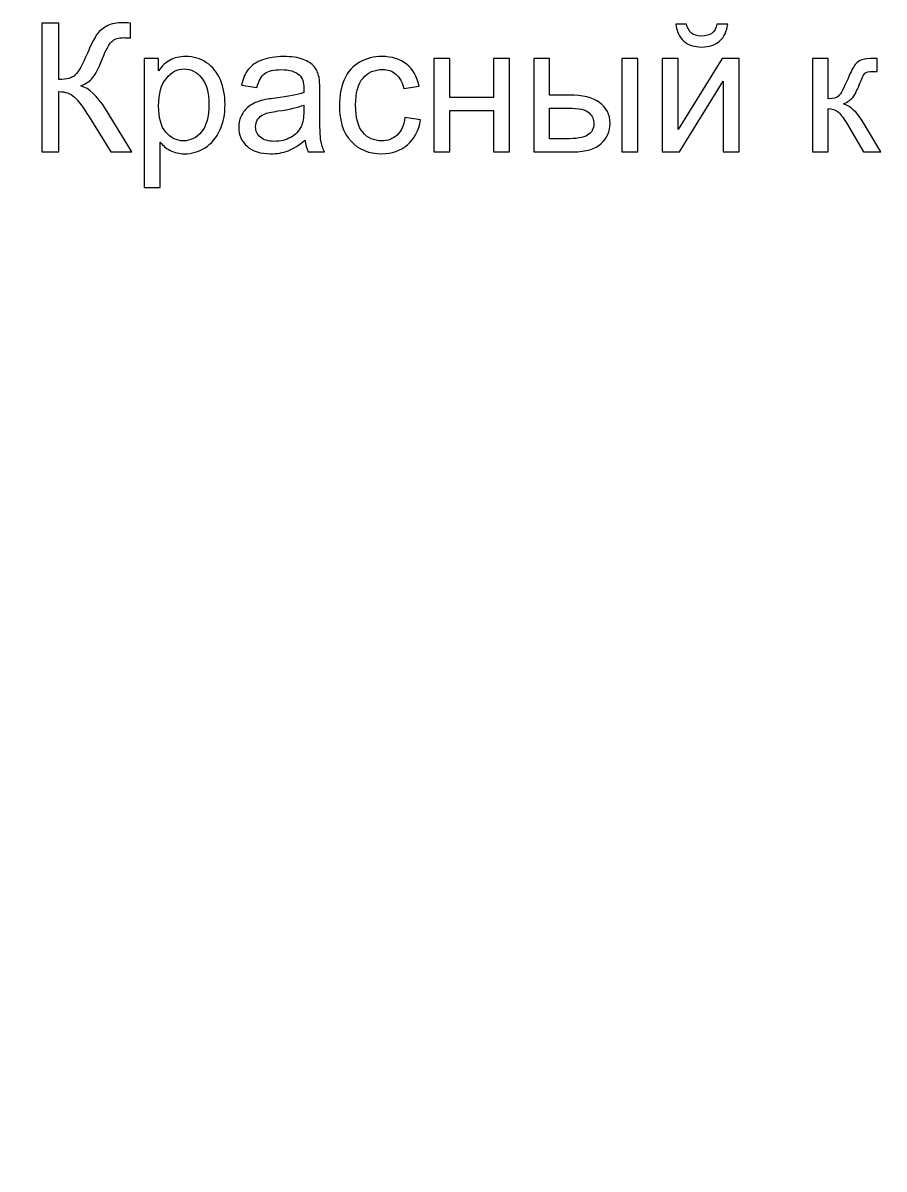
# Model space of a CAD drawing. Header units: millimetres. Extents: x -421 to 418, y -426 to 431.
# Drawn here: x -140 to -90.2, y 349.6 to 415.8 of the extents above; entities that cross this region are included whole.
import ezdxf

# ---------------------------------------------------------------- set-up
doc = ezdxf.new("R2010")
doc.units = ezdxf.units.MM
doc.header["$MEASUREMENT"] = 0
doc.layers.add('layer 1', color=7, linetype='Continuous')

msp = doc.modelspace()

# ---------------------------------------------------------------- linework, layer by layer
at = {"layer": 'layer 1', "color": 242}
for points, knots in [([(-138.8717, 415.8102), (-138.8717, 415.8102), (-137.8846, 415.8102), (-137.8846, 415.8102), (-137.8846, 415.8102), (-137.8846, 415.8102), (-137.8846, 412.5476), (-137.8846, 412.5476), (-137.8846, 412.5476), (-137.436, 412.5476), (-137.1191, 412.6359), (-136.9373, 412.8108), (-136.9373, 412.8108), (-136.7537, 412.9857), (-136.5217, 413.4048), (-136.2377, 414.0698), (-136.2377, 414.0698), (-136.0316, 414.5599), (-135.8619, 414.9045), (-135.7268, 415.1054), (-135.7268, 415.1054), (-135.5934, 415.308), (-135.403, 415.4777), (-135.1553, 415.6145), (-135.1553, 415.6145), (-134.9094, 415.7513), (-134.6358, 415.8206), (-134.3379, 415.8206), (-134.3379, 415.8206), (-133.9587, 415.8206), (-133.7595, 415.8171), (-133.7387, 415.8102), (-133.7387, 415.8102), (-133.7387, 415.8102), (-133.7387, 414.9582), (-133.7387, 414.9582), (-133.7387, 414.9582), (-133.7734, 414.9582), (-133.8392, 414.9599), (-133.9362, 414.9634), (-133.9362, 414.9634), (-134.0453, 414.9668), (-134.1111, 414.9686), (-134.1353, 414.9686), (-134.1353, 414.9686), (-134.4488, 414.9686), (-134.6825, 414.8924), (-134.8349, 414.74), (-134.8349, 414.74), (-134.9908, 414.5876), (-135.1674, 414.262), (-135.3683, 413.765), (-135.3683, 413.765), (-135.6177, 413.1346), (-135.829, 412.7363), (-136.0021, 412.5718), (-136.0021, 412.5718), (-136.1736, 412.409), (-136.3814, 412.2774), (-136.6204, 412.1787), (-136.6204, 412.1787), (-136.1407, 412.0471), (-135.6662, 411.602), (-135.1986, 410.847), (-135.1986, 410.847), (-135.1986, 410.847), (-133.666, 408.3706), (-133.666, 408.3706), (-133.666, 408.3706), (-133.666, 408.3706), (-134.8886, 408.3706), (-134.8886, 408.3706), (-134.8886, 408.3706), (-134.8886, 408.3706), (-136.1372, 410.3864), (-136.1372, 410.3864), (-136.1372, 410.3864), (-136.4784, 410.9457), (-136.7641, 411.3302), (-136.9927, 411.538), (-136.9927, 411.538), (-137.223, 411.7475), (-137.5192, 411.8514), (-137.8846, 411.8514), (-137.8846, 411.8514), (-137.8846, 411.8514), (-137.8846, 408.3706), (-137.8846, 408.3706), (-137.8846, 408.3706), (-137.8846, 408.3706), (-138.8717, 408.3706), (-138.8717, 408.3706), (-138.8717, 408.3706), (-138.8717, 408.3706), (-138.8717, 415.8102), (-138.8717, 415.8102)], [0, 0, 0, 0, 0.04, 0.04, 0.04, 0.04, 0.08, 0.08, 0.08, 0.08, 0.12, 0.12, 0.12, 0.12, 0.16, 0.16, 0.16, 0.16, 0.2, 0.2, 0.2, 0.2, 0.24, 0.24, 0.24, 0.24, 0.28, 0.28, 0.28, 0.28, 0.32, 0.32, 0.32, 0.32, 0.36, 0.36, 0.36, 0.36, 0.4, 0.4, 0.4, 0.4, 0.44, 0.44, 0.44, 0.44, 0.48, 0.48, 0.48, 0.48, 0.52, 0.52, 0.52, 0.52, 0.56, 0.56, 0.56, 0.56, 0.6, 0.6, 0.6, 0.6, 0.64, 0.64, 0.64, 0.64, 0.68, 0.68, 0.68, 0.68, 0.72, 0.72, 0.72, 0.72, 0.76, 0.76, 0.76, 0.76, 0.8, 0.8, 0.8, 0.8, 0.84, 0.84, 0.84, 0.84, 0.88, 0.88, 0.88, 0.88, 0.92, 0.92, 0.92, 0.92, 1, 1, 1, 1]), ([(-99.8363, 415.7582), (-99.8363, 415.7582), (-99.2129, 415.7582), (-99.2129, 415.7582), (-99.2129, 415.7582), (-99.2631, 415.3305), (-99.419, 415.0015), (-99.6787, 414.7729), (-99.6787, 414.7729), (-99.9385, 414.5426), (-100.2831, 414.4283), (-100.7143, 414.4283), (-100.7143, 414.4283), (-101.1472, 414.4283), (-101.4936, 414.5426), (-101.7516, 414.7694), (-101.7516, 414.7694), (-102.0097, 414.998), (-102.1655, 415.327), (-102.2157, 415.7582), (-102.2157, 415.7582), (-102.2157, 415.7582), (-101.5923, 415.7582), (-101.5923, 415.7582), (-101.5923, 415.7582), (-101.5456, 415.5245), (-101.4503, 415.3496), (-101.31, 415.2353), (-101.31, 415.2353), (-101.1698, 415.1192), (-100.9793, 415.0621), (-100.742, 415.0621), (-100.742, 415.0621), (-100.4667, 415.0621), (-100.2589, 415.1175), (-100.1186, 415.2301), (-100.1186, 415.2301), (-99.9783, 415.3409), (-99.8831, 415.5175), (-99.8363, 415.7582)], [0, 0, 0, 0, 0.0909091, 0.0909091, 0.0909091, 0.0909091, 0.1818182, 0.1818182, 0.1818182, 0.1818182, 0.2727273, 0.2727273, 0.2727273, 0.2727273, 0.3636364, 0.3636364, 0.3636364, 0.3636364, 0.4545455, 0.4545455, 0.4545455, 0.4545455, 0.5454545, 0.5454545, 0.5454545, 0.5454545, 0.6363636, 0.6363636, 0.6363636, 0.6363636, 0.7272727, 0.7272727, 0.7272727, 0.7272727, 0.8181818, 0.8181818, 0.8181818, 0.8181818, 1, 1, 1, 1]), ([(-132.9542, 406.3029), (-132.9542, 406.3029), (-132.9542, 413.7633), (-132.9542, 413.7633), (-132.9542, 413.7633), (-132.9542, 413.7633), (-132.123, 413.7633), (-132.123, 413.7633), (-132.123, 413.7633), (-132.123, 413.7633), (-132.123, 413.055), (-132.123, 413.055), (-132.123, 413.055), (-131.9273, 413.3286), (-131.7056, 413.5347), (-131.458, 413.6715), (-131.458, 413.6715), (-131.2121, 413.8083), (-130.9125, 413.8776), (-130.5609, 413.8776), (-130.5609, 413.8776), (-130.1003, 413.8776), (-129.6951, 413.7598), (-129.3435, 413.5226), (-129.3435, 413.5226), (-128.992, 413.287), (-128.727, 412.9528), (-128.5469, 412.5233), (-128.5469, 412.5233), (-128.3686, 412.0921), (-128.2785, 411.6211), (-128.2785, 411.1068), (-128.2785, 411.1068), (-128.2785, 410.5578), (-128.3772, 410.0625), (-128.5746, 409.6209), (-128.5746, 409.6209), (-128.7721, 409.1811), (-129.0595, 408.8434), (-129.437, 408.6078), (-129.437, 408.6078), (-129.8128, 408.3741), (-130.2094, 408.2563), (-130.625, 408.2563), (-130.625, 408.2563), (-130.9298, 408.2563), (-131.2034, 408.3204), (-131.4441, 408.4485), (-131.4441, 408.4485), (-131.6866, 408.5767), (-131.884, 408.7377), (-132.0399, 408.9334), (-132.0399, 408.9334), (-132.0399, 408.9334), (-132.0399, 406.3029), (-132.0399, 406.3029), (-132.0399, 406.3029), (-132.0399, 406.3029), (-132.9542, 406.3029), (-132.9542, 406.3029)], [0, 0, 0, 0, 0.0625, 0.0625, 0.0625, 0.0625, 0.125, 0.125, 0.125, 0.125, 0.1875, 0.1875, 0.1875, 0.1875, 0.25, 0.25, 0.25, 0.25, 0.3125, 0.3125, 0.3125, 0.3125, 0.375, 0.375, 0.375, 0.375, 0.4375, 0.4375, 0.4375, 0.4375, 0.5, 0.5, 0.5, 0.5, 0.5625, 0.5625, 0.5625, 0.5625, 0.625, 0.625, 0.625, 0.625, 0.6875, 0.6875, 0.6875, 0.6875, 0.75, 0.75, 0.75, 0.75, 0.8125, 0.8125, 0.8125, 0.8125, 0.875, 0.875, 0.875, 0.875, 1, 1, 1, 1]), ([(-123.653, 409.046), (-123.9925, 408.7568), (-124.3198, 408.5542), (-124.6332, 408.4347), (-124.6332, 408.4347), (-124.9467, 408.3152), (-125.2826, 408.2563), (-125.6428, 408.2563), (-125.6428, 408.2563), (-126.2351, 408.2563), (-126.6905, 408.4), (-127.0092, 408.6892), (-127.0092, 408.6892), (-127.3278, 408.9767), (-127.4871, 409.3456), (-127.4871, 409.7941), (-127.4871, 409.7941), (-127.4871, 410.0573), (-127.4265, 410.298), (-127.307, 410.5162), (-127.307, 410.5162), (-127.1858, 410.7344), (-127.0282, 410.9076), (-126.8343, 411.0392), (-126.8343, 411.0392), (-126.6386, 411.1708), (-126.4204, 411.2713), (-126.1762, 411.3388), (-126.1762, 411.3388), (-125.9961, 411.3856), (-125.7242, 411.4306), (-125.3623, 411.4756), (-125.3623, 411.4756), (-124.6246, 411.5622), (-124.0791, 411.6679), (-123.731, 411.7891), (-123.731, 411.7891), (-123.7275, 411.9138), (-123.7258, 411.9934), (-123.7258, 412.0263), (-123.7258, 412.0263), (-123.7258, 412.3969), (-123.8124, 412.6584), (-123.9855, 412.8108), (-123.9855, 412.8108), (-124.2193, 413.0169), (-124.5674, 413.1191), (-125.0281, 413.1191), (-125.0281, 413.1191), (-125.4593, 413.1191), (-125.7779, 413.0429), (-125.9823, 412.8922), (-125.9823, 412.8922), (-126.1883, 412.7415), (-126.339, 412.4748), (-126.4377, 412.0904), (-126.4377, 412.0904), (-126.4377, 412.0904), (-127.3313, 412.2151), (-127.3313, 412.2151), (-127.3313, 412.2151), (-127.2499, 412.5978), (-127.1165, 412.9078), (-126.9295, 413.1433), (-126.9295, 413.1433), (-126.7425, 413.3788), (-126.4723, 413.5589), (-126.1191, 413.6871), (-126.1191, 413.6871), (-125.7675, 413.8135), (-125.3571, 413.8776), (-124.893, 413.8776), (-124.893, 413.8776), (-124.4323, 413.8776), (-124.0565, 413.8239), (-123.7673, 413.7148), (-123.7673, 413.7148), (-123.4799, 413.6057), (-123.2669, 413.4706), (-123.1318, 413.3061), (-123.1318, 413.3061), (-122.9967, 413.1416), (-122.9015, 412.9338), (-122.8461, 412.6827), (-122.8461, 412.6827), (-122.8166, 412.5268), (-122.801, 412.2463), (-122.801, 411.8428), (-122.801, 411.8428), (-122.801, 411.8428), (-122.801, 410.6305), (-122.801, 410.6305), (-122.801, 410.6305), (-122.801, 409.7837), (-122.782, 409.2486), (-122.7439, 409.0217), (-122.7439, 409.0217), (-122.7075, 408.7949), (-122.6313, 408.5784), (-122.5205, 408.3706), (-122.5205, 408.3706), (-122.5205, 408.3706), (-123.4764, 408.3706), (-123.4764, 408.3706), (-123.4764, 408.3706), (-123.5682, 408.5628), (-123.6271, 408.788), (-123.653, 409.046)], [0, 0, 0, 0, 0.0357143, 0.0357143, 0.0357143, 0.0357143, 0.0714286, 0.0714286, 0.0714286, 0.0714286, 0.1071429, 0.1071429, 0.1071429, 0.1071429, 0.1428571, 0.1428571, 0.1428571, 0.1428571, 0.1785714, 0.1785714, 0.1785714, 0.1785714, 0.2142857, 0.2142857, 0.2142857, 0.2142857, 0.25, 0.25, 0.25, 0.25, 0.2857143, 0.2857143, 0.2857143, 0.2857143, 0.3214286, 0.3214286, 0.3214286, 0.3214286, 0.3571429, 0.3571429, 0.3571429, 0.3571429, 0.3928571, 0.3928571, 0.3928571, 0.3928571, 0.4285714, 0.4285714, 0.4285714, 0.4285714, 0.4642857, 0.4642857, 0.4642857, 0.4642857, 0.5, 0.5, 0.5, 0.5, 0.5357143, 0.5357143, 0.5357143, 0.5357143, 0.5714286, 0.5714286, 0.5714286, 0.5714286, 0.6071429, 0.6071429, 0.6071429, 0.6071429, 0.6428571, 0.6428571, 0.6428571, 0.6428571, 0.6785714, 0.6785714, 0.6785714, 0.6785714, 0.7142857, 0.7142857, 0.7142857, 0.7142857, 0.75, 0.75, 0.75, 0.75, 0.7857143, 0.7857143, 0.7857143, 0.7857143, 0.8214286, 0.8214286, 0.8214286, 0.8214286, 0.8571429, 0.8571429, 0.8571429, 0.8571429, 0.8928571, 0.8928571, 0.8928571, 0.8928571, 0.9285714, 0.9285714, 0.9285714, 0.9285714, 1, 1, 1, 1]), ([(-117.8742, 410.3448), (-117.8742, 410.3448), (-116.9807, 410.2201), (-116.9807, 410.2201), (-116.9807, 410.2201), (-117.0794, 409.6053), (-117.3287, 409.1256), (-117.7322, 408.7776), (-117.7322, 408.7776), (-118.1357, 408.4295), (-118.6328, 408.2563), (-119.2198, 408.2563), (-119.2198, 408.2563), (-119.9558, 408.2563), (-120.5481, 408.497), (-120.9949, 408.9784), (-120.9949, 408.9784), (-121.4434, 409.4599), (-121.6668, 410.1491), (-121.6668, 411.0462), (-121.6668, 411.0462), (-121.6668, 411.628), (-121.5698, 412.1354), (-121.3776, 412.5718), (-121.3776, 412.5718), (-121.1854, 413.0065), (-120.8927, 413.3338), (-120.4978, 413.5503), (-120.4978, 413.5503), (-120.1047, 413.7685), (-119.677, 413.8776), (-119.2129, 413.8776), (-119.2129, 413.8776), (-118.6293, 413.8776), (-118.1496, 413.7304), (-117.779, 413.4342), (-117.779, 413.4342), (-117.4067, 413.1381), (-117.1677, 412.7173), (-117.0638, 412.1735), (-117.0638, 412.1735), (-117.0638, 412.1735), (-117.947, 412.0384), (-117.947, 412.0384), (-117.947, 412.0384), (-118.0318, 412.4004), (-118.1808, 412.6723), (-118.3972, 412.8558), (-118.3972, 412.8558), (-118.612, 413.0377), (-118.8717, 413.1294), (-119.1765, 413.1294), (-119.1765, 413.1294), (-119.6372, 413.1294), (-120.0112, 412.9649), (-120.3004, 412.6359), (-120.3004, 412.6359), (-120.5879, 412.3051), (-120.7316, 411.7856), (-120.7316, 411.0721), (-120.7316, 411.0721), (-120.7316, 410.3483), (-120.5931, 409.8235), (-120.316, 409.4962), (-120.316, 409.4962), (-120.0372, 409.1689), (-119.6753, 409.0044), (-119.2302, 409.0044), (-119.2302, 409.0044), (-118.87, 409.0044), (-118.5704, 409.1135), (-118.3314, 409.3335), (-118.3314, 409.3335), (-118.0907, 409.5517), (-117.9383, 409.8893), (-117.8742, 410.3448)], [0, 0, 0, 0, 0.05, 0.05, 0.05, 0.05, 0.1, 0.1, 0.1, 0.1, 0.15, 0.15, 0.15, 0.15, 0.2, 0.2, 0.2, 0.2, 0.25, 0.25, 0.25, 0.25, 0.3, 0.3, 0.3, 0.3, 0.35, 0.35, 0.35, 0.35, 0.4, 0.4, 0.4, 0.4, 0.45, 0.45, 0.45, 0.45, 0.5, 0.5, 0.5, 0.5, 0.55, 0.55, 0.55, 0.55, 0.6, 0.6, 0.6, 0.6, 0.65, 0.65, 0.65, 0.65, 0.7, 0.7, 0.7, 0.7, 0.75, 0.75, 0.75, 0.75, 0.8, 0.8, 0.8, 0.8, 0.85, 0.85, 0.85, 0.85, 0.9, 0.9, 0.9, 0.9, 1, 1, 1, 1]), ([(-116.2013, 413.7633), (-116.2013, 413.7633), (-115.287, 413.7633), (-115.287, 413.7633), (-115.287, 413.7633), (-115.287, 413.7633), (-115.287, 411.5189), (-115.287, 411.5189), (-115.287, 411.5189), (-115.287, 411.5189), (-112.7517, 411.5189), (-112.7517, 411.5189), (-112.7517, 411.5189), (-112.7517, 411.5189), (-112.7517, 413.7633), (-112.7517, 413.7633), (-112.7517, 413.7633), (-112.7517, 413.7633), (-111.8373, 413.7633), (-111.8373, 413.7633), (-111.8373, 413.7633), (-111.8373, 413.7633), (-111.8373, 408.3706), (-111.8373, 408.3706), (-111.8373, 408.3706), (-111.8373, 408.3706), (-112.7517, 408.3706), (-112.7517, 408.3706), (-112.7517, 408.3706), (-112.7517, 408.3706), (-112.7517, 410.7604), (-112.7517, 410.7604), (-112.7517, 410.7604), (-112.7517, 410.7604), (-115.287, 410.7604), (-115.287, 410.7604), (-115.287, 410.7604), (-115.287, 410.7604), (-115.287, 408.3706), (-115.287, 408.3706), (-115.287, 408.3706), (-115.287, 408.3706), (-116.2013, 408.3706), (-116.2013, 408.3706), (-116.2013, 408.3706), (-116.2013, 408.3706), (-116.2013, 413.7633), (-116.2013, 413.7633)], [0, 0, 0, 0, 0.0769231, 0.0769231, 0.0769231, 0.0769231, 0.1538462, 0.1538462, 0.1538462, 0.1538462, 0.2307692, 0.2307692, 0.2307692, 0.2307692, 0.3076923, 0.3076923, 0.3076923, 0.3076923, 0.3846154, 0.3846154, 0.3846154, 0.3846154, 0.4615385, 0.4615385, 0.4615385, 0.4615385, 0.5384615, 0.5384615, 0.5384615, 0.5384615, 0.6153846, 0.6153846, 0.6153846, 0.6153846, 0.6923077, 0.6923077, 0.6923077, 0.6923077, 0.7692308, 0.7692308, 0.7692308, 0.7692308, 0.8461538, 0.8461538, 0.8461538, 0.8461538, 1, 1, 1, 1]), ([(-110.4329, 413.7633), (-110.4329, 413.7633), (-109.5185, 413.7633), (-109.5185, 413.7633), (-109.5185, 413.7633), (-109.5185, 413.7633), (-109.5185, 411.654), (-109.5185, 411.654), (-109.5185, 411.654), (-109.5185, 411.654), (-108.3651, 411.654), (-108.3651, 411.654), (-108.3651, 411.654), (-107.6118, 411.654), (-107.0334, 411.5085), (-106.6265, 411.2159), (-106.6265, 411.2159), (-106.2195, 410.9232), (-106.0169, 410.5197), (-106.0169, 410.0054), (-106.0169, 410.0054), (-106.0169, 409.5551), (-106.1866, 409.1707), (-106.526, 408.8503), (-106.526, 408.8503), (-106.8655, 408.5299), (-107.4075, 408.3706), (-108.1539, 408.3706), (-108.1539, 408.3706), (-108.1539, 408.3706), (-110.4329, 408.3706), (-110.4329, 408.3706), (-110.4329, 408.3706), (-110.4329, 408.3706), (-110.4329, 413.7633), (-110.4329, 413.7633)], [0, 0, 0, 0, 0.1, 0.1, 0.1, 0.1, 0.2, 0.2, 0.2, 0.2, 0.3, 0.3, 0.3, 0.3, 0.4, 0.4, 0.4, 0.4, 0.5, 0.5, 0.5, 0.5, 0.6, 0.6, 0.6, 0.6, 0.7, 0.7, 0.7, 0.7, 0.8, 0.8, 0.8, 0.8, 1, 1, 1, 1]), ([(-105.3311, 413.7633), (-105.3311, 413.7633), (-104.4168, 413.7633), (-104.4168, 413.7633), (-104.4168, 413.7633), (-104.4168, 413.7633), (-104.4168, 408.3706), (-104.4168, 408.3706), (-104.4168, 408.3706), (-104.4168, 408.3706), (-105.3311, 408.3706), (-105.3311, 408.3706), (-105.3311, 408.3706), (-105.3311, 408.3706), (-105.3311, 413.7633), (-105.3311, 413.7633)], [0, 0, 0, 0, 0.2, 0.2, 0.2, 0.2, 0.4, 0.4, 0.4, 0.4, 0.6, 0.6, 0.6, 0.6, 1, 1, 1, 1]), ([(-102.995, 413.7633), (-102.995, 413.7633), (-102.0807, 413.7633), (-102.0807, 413.7633), (-102.0807, 413.7633), (-102.0807, 413.7633), (-102.0807, 409.6504), (-102.0807, 409.6504), (-102.0807, 409.6504), (-102.0807, 409.6504), (-99.5402, 413.7633), (-99.5402, 413.7633), (-99.5402, 413.7633), (-99.5402, 413.7633), (-98.5583, 413.7633), (-98.5583, 413.7633), (-98.5583, 413.7633), (-98.5583, 413.7633), (-98.5583, 408.3706), (-98.5583, 408.3706), (-98.5583, 408.3706), (-98.5583, 408.3706), (-99.4726, 408.3706), (-99.4726, 408.3706), (-99.4726, 408.3706), (-99.4726, 408.3706), (-99.4726, 412.4575), (-99.4726, 412.4575), (-99.4726, 412.4575), (-99.4726, 412.4575), (-102.0097, 408.3706), (-102.0097, 408.3706), (-102.0097, 408.3706), (-102.0097, 408.3706), (-102.995, 408.3706), (-102.995, 408.3706), (-102.995, 408.3706), (-102.995, 408.3706), (-102.995, 413.7633), (-102.995, 413.7633)], [0, 0, 0, 0, 0.0909091, 0.0909091, 0.0909091, 0.0909091, 0.1818182, 0.1818182, 0.1818182, 0.1818182, 0.2727273, 0.2727273, 0.2727273, 0.2727273, 0.3636364, 0.3636364, 0.3636364, 0.3636364, 0.4545455, 0.4545455, 0.4545455, 0.4545455, 0.5454545, 0.5454545, 0.5454545, 0.5454545, 0.6363636, 0.6363636, 0.6363636, 0.6363636, 0.7272727, 0.7272727, 0.7272727, 0.7272727, 0.8181818, 0.8181818, 0.8181818, 0.8181818, 1, 1, 1, 1]), ([(-94.3138, 413.7633), (-94.3138, 413.7633), (-93.3995, 413.7633), (-93.3995, 413.7633), (-93.3995, 413.7633), (-93.3995, 413.7633), (-93.3995, 411.4358), (-93.3995, 411.4358), (-93.3995, 411.4358), (-93.1085, 411.4358), (-92.9042, 411.4912), (-92.7864, 411.6038), (-92.7864, 411.6038), (-92.6704, 411.7146), (-92.4989, 412.0384), (-92.2704, 412.577), (-92.2704, 412.577), (-92.0903, 413.003), (-91.9448, 413.2836), (-91.834, 413.4187), (-91.834, 413.4187), (-91.7214, 413.5537), (-91.5932, 413.6455), (-91.4478, 413.6923), (-91.4478, 413.6923), (-91.3006, 413.739), (-91.0668, 413.7633), (-90.7464, 413.7633), (-90.7464, 413.7633), (-90.7464, 413.7633), (-90.5628, 413.7633), (-90.5628, 413.7633), (-90.5628, 413.7633), (-90.5628, 413.7633), (-90.5628, 413.01), (-90.5628, 413.01), (-90.5628, 413.01), (-90.5628, 413.01), (-90.8174, 413.0152), (-90.8174, 413.0152), (-90.8174, 413.0152), (-91.0581, 413.0152), (-91.2123, 412.9788), (-91.2798, 412.9078), (-91.2798, 412.9078), (-91.3508, 412.8333), (-91.4599, 412.6117), (-91.6054, 412.2428), (-91.6054, 412.2428), (-91.7439, 411.8895), (-91.8703, 411.6453), (-91.9863, 411.5103), (-91.9863, 411.5103), (-92.1006, 411.3752), (-92.279, 411.2522), (-92.5197, 411.1397), (-92.5197, 411.1397), (-92.1266, 411.034), (-91.7387, 410.6686), (-91.3577, 410.0417), (-91.3577, 410.0417), (-91.3577, 410.0417), (-90.355, 408.3706), (-90.355, 408.3706), (-90.355, 408.3706), (-90.355, 408.3706), (-91.3595, 408.3706), (-91.3595, 408.3706), (-91.3595, 408.3706), (-91.3595, 408.3706), (-92.3483, 410.0365), (-92.3483, 410.0365), (-92.3483, 410.0365), (-92.5474, 410.3742), (-92.7206, 410.5959), (-92.8678, 410.7033), (-92.8678, 410.7033), (-93.0167, 410.8106), (-93.1934, 410.8643), (-93.3995, 410.8643), (-93.3995, 410.8643), (-93.3995, 410.8643), (-93.3995, 408.3706), (-93.3995, 408.3706), (-93.3995, 408.3706), (-93.3995, 408.3706), (-94.3138, 408.3706), (-94.3138, 408.3706), (-94.3138, 408.3706), (-94.3138, 408.3706), (-94.3138, 413.7633), (-94.3138, 413.7633)], [0, 0, 0, 0, 0.0416667, 0.0416667, 0.0416667, 0.0416667, 0.0833333, 0.0833333, 0.0833333, 0.0833333, 0.125, 0.125, 0.125, 0.125, 0.1666667, 0.1666667, 0.1666667, 0.1666667, 0.2083333, 0.2083333, 0.2083333, 0.2083333, 0.25, 0.25, 0.25, 0.25, 0.2916667, 0.2916667, 0.2916667, 0.2916667, 0.3333333, 0.3333333, 0.3333333, 0.3333333, 0.375, 0.375, 0.375, 0.375, 0.4166667, 0.4166667, 0.4166667, 0.4166667, 0.4583333, 0.4583333, 0.4583333, 0.4583333, 0.5, 0.5, 0.5, 0.5, 0.5416667, 0.5416667, 0.5416667, 0.5416667, 0.5833333, 0.5833333, 0.5833333, 0.5833333, 0.625, 0.625, 0.625, 0.625, 0.6666667, 0.6666667, 0.6666667, 0.6666667, 0.7083333, 0.7083333, 0.7083333, 0.7083333, 0.75, 0.75, 0.75, 0.75, 0.7916667, 0.7916667, 0.7916667, 0.7916667, 0.8333333, 0.8333333, 0.8333333, 0.8333333, 0.875, 0.875, 0.875, 0.875, 0.9166667, 0.9166667, 0.9166667, 0.9166667, 1, 1, 1, 1]), ([(-132.123, 411.034), (-132.123, 410.3431), (-131.9827, 409.8322), (-131.7039, 409.5014), (-131.7039, 409.5014), (-131.4234, 409.1707), (-131.0839, 409.0044), (-130.6856, 409.0044), (-130.6856, 409.0044), (-130.2804, 409.0044), (-129.9341, 409.1759), (-129.6466, 409.5188), (-129.6466, 409.5188), (-129.3574, 409.8616), (-129.2136, 410.3916), (-129.2136, 411.1102), (-129.2136, 411.1102), (-129.2136, 411.796), (-129.3539, 412.3086), (-129.6362, 412.6498), (-129.6362, 412.6498), (-129.9185, 412.9909), (-130.2544, 413.1606), (-130.6458, 413.1606), (-130.6458, 413.1606), (-131.0337, 413.1606), (-131.3766, 412.9788), (-131.6745, 412.6169), (-131.6745, 412.6169), (-131.9741, 412.2532), (-132.123, 411.7267), (-132.123, 411.034)], [0, 0, 0, 0, 0.1111111, 0.1111111, 0.1111111, 0.1111111, 0.2222222, 0.2222222, 0.2222222, 0.2222222, 0.3333333, 0.3333333, 0.3333333, 0.3333333, 0.4444444, 0.4444444, 0.4444444, 0.4444444, 0.5555556, 0.5555556, 0.5555556, 0.5555556, 0.6666667, 0.6666667, 0.6666667, 0.6666667, 0.7777778, 0.7777778, 0.7777778, 0.7777778, 1, 1, 1, 1]), ([(-123.7258, 411.0721), (-124.0583, 410.9371), (-124.557, 410.8228), (-125.222, 410.7292), (-125.222, 410.7292), (-125.5995, 410.6756), (-125.8662, 410.6149), (-126.0221, 410.5474), (-126.0221, 410.5474), (-126.1779, 410.4799), (-126.2974, 410.3812), (-126.3823, 410.253), (-126.3823, 410.253), (-126.4671, 410.1231), (-126.5104, 409.9794), (-126.5104, 409.8201), (-126.5104, 409.8201), (-126.5104, 409.5794), (-126.4187, 409.3767), (-126.2334, 409.2157), (-126.2334, 409.2157), (-126.0481, 409.0546), (-125.7779, 408.9732), (-125.4229, 408.9732), (-125.4229, 408.9732), (-125.0714, 408.9732), (-124.7579, 409.0494), (-124.4826, 409.2036), (-124.4826, 409.2036), (-124.2089, 409.356), (-124.0063, 409.5655), (-123.8782, 409.8305), (-123.8782, 409.8305), (-123.7795, 410.0365), (-123.731, 410.3396), (-123.731, 410.7396), (-123.731, 410.7396), (-123.731, 410.7396), (-123.7258, 411.0721), (-123.7258, 411.0721)], [0, 0, 0, 0, 0.0909091, 0.0909091, 0.0909091, 0.0909091, 0.1818182, 0.1818182, 0.1818182, 0.1818182, 0.2727273, 0.2727273, 0.2727273, 0.2727273, 0.3636364, 0.3636364, 0.3636364, 0.3636364, 0.4545455, 0.4545455, 0.4545455, 0.4545455, 0.5454545, 0.5454545, 0.5454545, 0.5454545, 0.6363636, 0.6363636, 0.6363636, 0.6363636, 0.7272727, 0.7272727, 0.7272727, 0.7272727, 0.8181818, 0.8181818, 0.8181818, 0.8181818, 1, 1, 1, 1]), ([(-109.5185, 409.1187), (-109.5185, 409.1187), (-108.5591, 409.1187), (-108.5591, 409.1187), (-108.5591, 409.1187), (-107.9824, 409.1187), (-107.5685, 409.1897), (-107.3226, 409.3317), (-107.3226, 409.3317), (-107.075, 409.4737), (-106.952, 409.6954), (-106.952, 409.9967), (-106.952, 409.9967), (-106.952, 410.2305), (-107.0438, 410.4383), (-107.2257, 410.6219), (-107.2257, 410.6219), (-107.4092, 410.8037), (-107.8127, 410.8955), (-108.4379, 410.8955), (-108.4379, 410.8955), (-108.4379, 410.8955), (-109.5185, 410.8955), (-109.5185, 410.8955), (-109.5185, 410.8955), (-109.5185, 410.8955), (-109.5185, 409.1187), (-109.5185, 409.1187)], [0, 0, 0, 0, 0.125, 0.125, 0.125, 0.125, 0.25, 0.25, 0.25, 0.25, 0.375, 0.375, 0.375, 0.375, 0.5, 0.5, 0.5, 0.5, 0.625, 0.625, 0.625, 0.625, 0.75, 0.75, 0.75, 0.75, 1, 1, 1, 1])]:
    msp.add_open_spline(points, degree=3, knots=knots, dxfattribs=at)
at = {"layer": 'layer 1', "color": 177, "lineweight": 100}
for points in [[(-42.4195, 379.778), (-42.4195, 379.778), (-205.7115, 55.7957), (-205.7115, 55.7957)], [(-42.4195, 379.778), (-42.4195, 379.778), (-155.2643, 57.0305), (-155.2643, 57.0305)]]:
    msp.add_open_spline(points, degree=3, dxfattribs=at)

doc.saveas('drawing.dxf')
